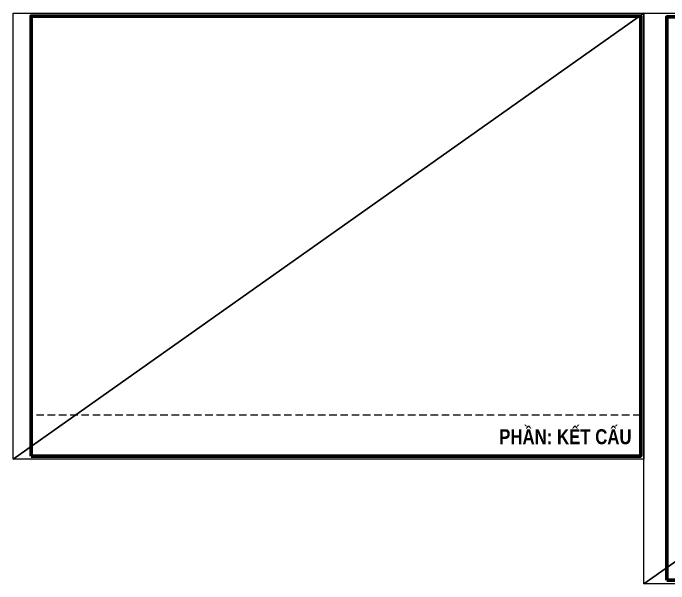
# Model space of a CAD drawing. Header units: millimetres. Extents: x -295047 to 304185, y -728047 to -308748.
# Drawn here: x -193935 to -172097, y -340682 to -321674 of the extents above; entities that cross this region are included whole.
import ezdxf
from ezdxf.enums import TextEntityAlignment as Align

# ---------------------------------------------------------------- set-up
doc = ezdxf.new("R2010")
doc.units = ezdxf.units.MM
doc.header["$MEASUREMENT"] = 0
doc.linetypes.add('HIDDEN', pattern=[0.375, 0.25, -0.125])
doc.layers.get('Defpoints').update_dxf_attribs({"color": 1})
doc.layers.add('0-Text', color=31, linetype='Continuous')
doc.layers.add('KCS_Plotter', color=11, linetype='Continuous', plot=False)
for name, color, linetype, lineweight in [('Khungten_LCDI', 7, 'Continuous', 5), ('LC MANH DUT', 35, 'HIDDEN', 5), ('LC Net thay', 7, 'Continuous', 25), ('LC Text1', 3, 'Continuous', 20)]:
    doc.layers.add(name, color=color, linetype=linetype, lineweight=lineweight)
doc.styles.add('Khungten', font='VHAVAN.TTF', dxfattribs={"width": 0.9, "height": 5000})
doc.styles.add('LC3', font='VHARIALB.TTF', dxfattribs={"width": 0.8})
doc.styles.add('Title', font='VHBLACK.TTF', dxfattribs={"width": 0.8})

# ---------------------------------------------------------------- blocks, each defined once
blk = doc.blocks.new('lcdi fix')
at = {"layer": 'Defpoints', "lineweight": 0}
blk.add_lwpolyline([(-1200, -14850), (-1200, 14850), (40800, 14850), (40800, -14850)], close=True, dxfattribs=at)
at = {"layer": 'Khungten_LCDI', "color": 5, "lineweight": 60}
blk.add_lwpolyline([(0, -14650), (0, 14650), (40600, 14650), (40600, -14650)], close=True, dxfattribs=at)
at = {"color": 7, "style": 'Khungten', "width": 0.8}
for tag, p in [('REVISION', (39499, -10746)), ('NGAYHT', (39546, -11609))]:
    blk.add_attdef(tag, text='', height=200, dxfattribs=at).set_placement(p, align=Align.CENTER)
at = {"layer": 'LC Text1', "style": 'Title', "width": 1.485915}
for tag, p, p2 in [('TENBANVE1', (36913, -8886), (40339, -8886)), ('TENBANVE2', (36913, -9562), (40339, -9562))]:
    blk.add_attdef(tag, text='', height=250, dxfattribs=at).set_placement(p, p2, align=Align.FIT)
at = {"layer": 'LC Text1', "style": 'Title', "width": 0.7}
blk.add_attdef('SOBANVE', text='', height=250, dxfattribs=at).set_placement((39562, -13896), align=Align.CENTER)

msp = doc.modelspace()

# ---------------------------------------------------------------- linework, layer by layer
at = {"layer": 'Defpoints', "lineweight": 0}
msp.add_lwpolyline([(-193935, -336523.5), (-193935, -321673.5), (-172935, -321673.5), (-172935, -336523.5)], close=True, dxfattribs=at)
at = {"layer": 'KCS_Plotter', "ltscale": 2}
for p, q in [((-193935, -336523.5), (-172935, -321673.5)), ((-172935, -340681.5), (-146055, -321673.5))]:
    msp.add_line(p, q, dxfattribs=at)
at = {"layer": 'Khungten_LCDI', "color": 5, "lineweight": 60}
msp.add_lwpolyline([(-193335, -336423.5), (-193335, -321773.5), (-173035, -321773.5), (-173035, -336423.5)], close=True, dxfattribs=at)
at = {"layer": 'LC MANH DUT', "ltscale": 1000}
msp.add_line((-173035, -335066), (-193335, -335066), dxfattribs=at)

# ---------------------------------------------------------------- block references
at = {"layer": 'LC Net thay', "xscale": 0.6399999999848659, "yscale": 0.6399999999848659, "zscale": 0.6399999999848659}
msp.add_blockref('lcdi fix', (-172167, -331177.5), dxfattribs=at)

# ---------------------------------------------------------------- texts
at = {"layer": '0-Text', "style": 'LC3', "width": 0.8}
msp.add_text('phÇn: kÕt cÊu', height=500, dxfattribs=at).set_placement((-173340, -336030.3), align=Align.RIGHT)

doc.saveas('drawing.dxf')
